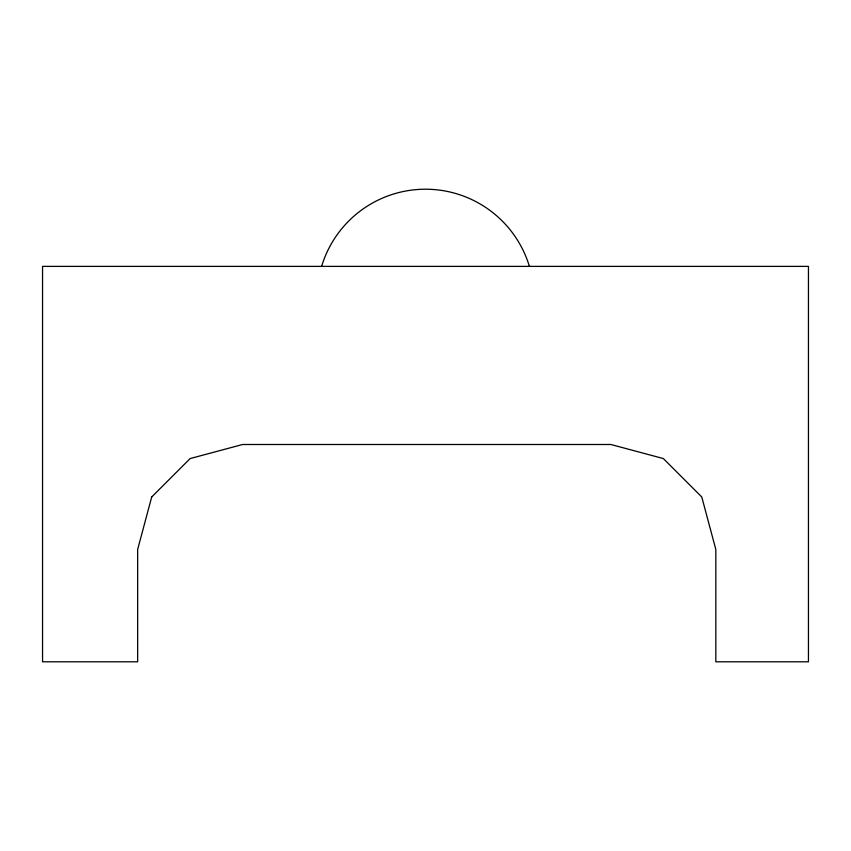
<?xml version="1.0" encoding="UTF-8"?>
<svg xmlns="http://www.w3.org/2000/svg" width="851" height="851" viewBox="0 0 851 851"><rect width="100%" height="100%" fill="white"/><g stroke="black" fill="none" stroke-linecap="round" stroke-linejoin="round"><path stroke-width="1.28" d="M321.604 266.384A108.524 108.524 0 0 1 529.396 266.384M151.712 496.973L137.649 549.459L137.649 661.801L42.55 661.801L42.55 266.384L808.45 266.384L808.45 661.801L715.829 661.801L715.829 549.459L701.767 496.973L663.355 458.561L610.869 444.499L242.609 444.499L190.135 458.561L151.712 496.973"/></g></svg>
